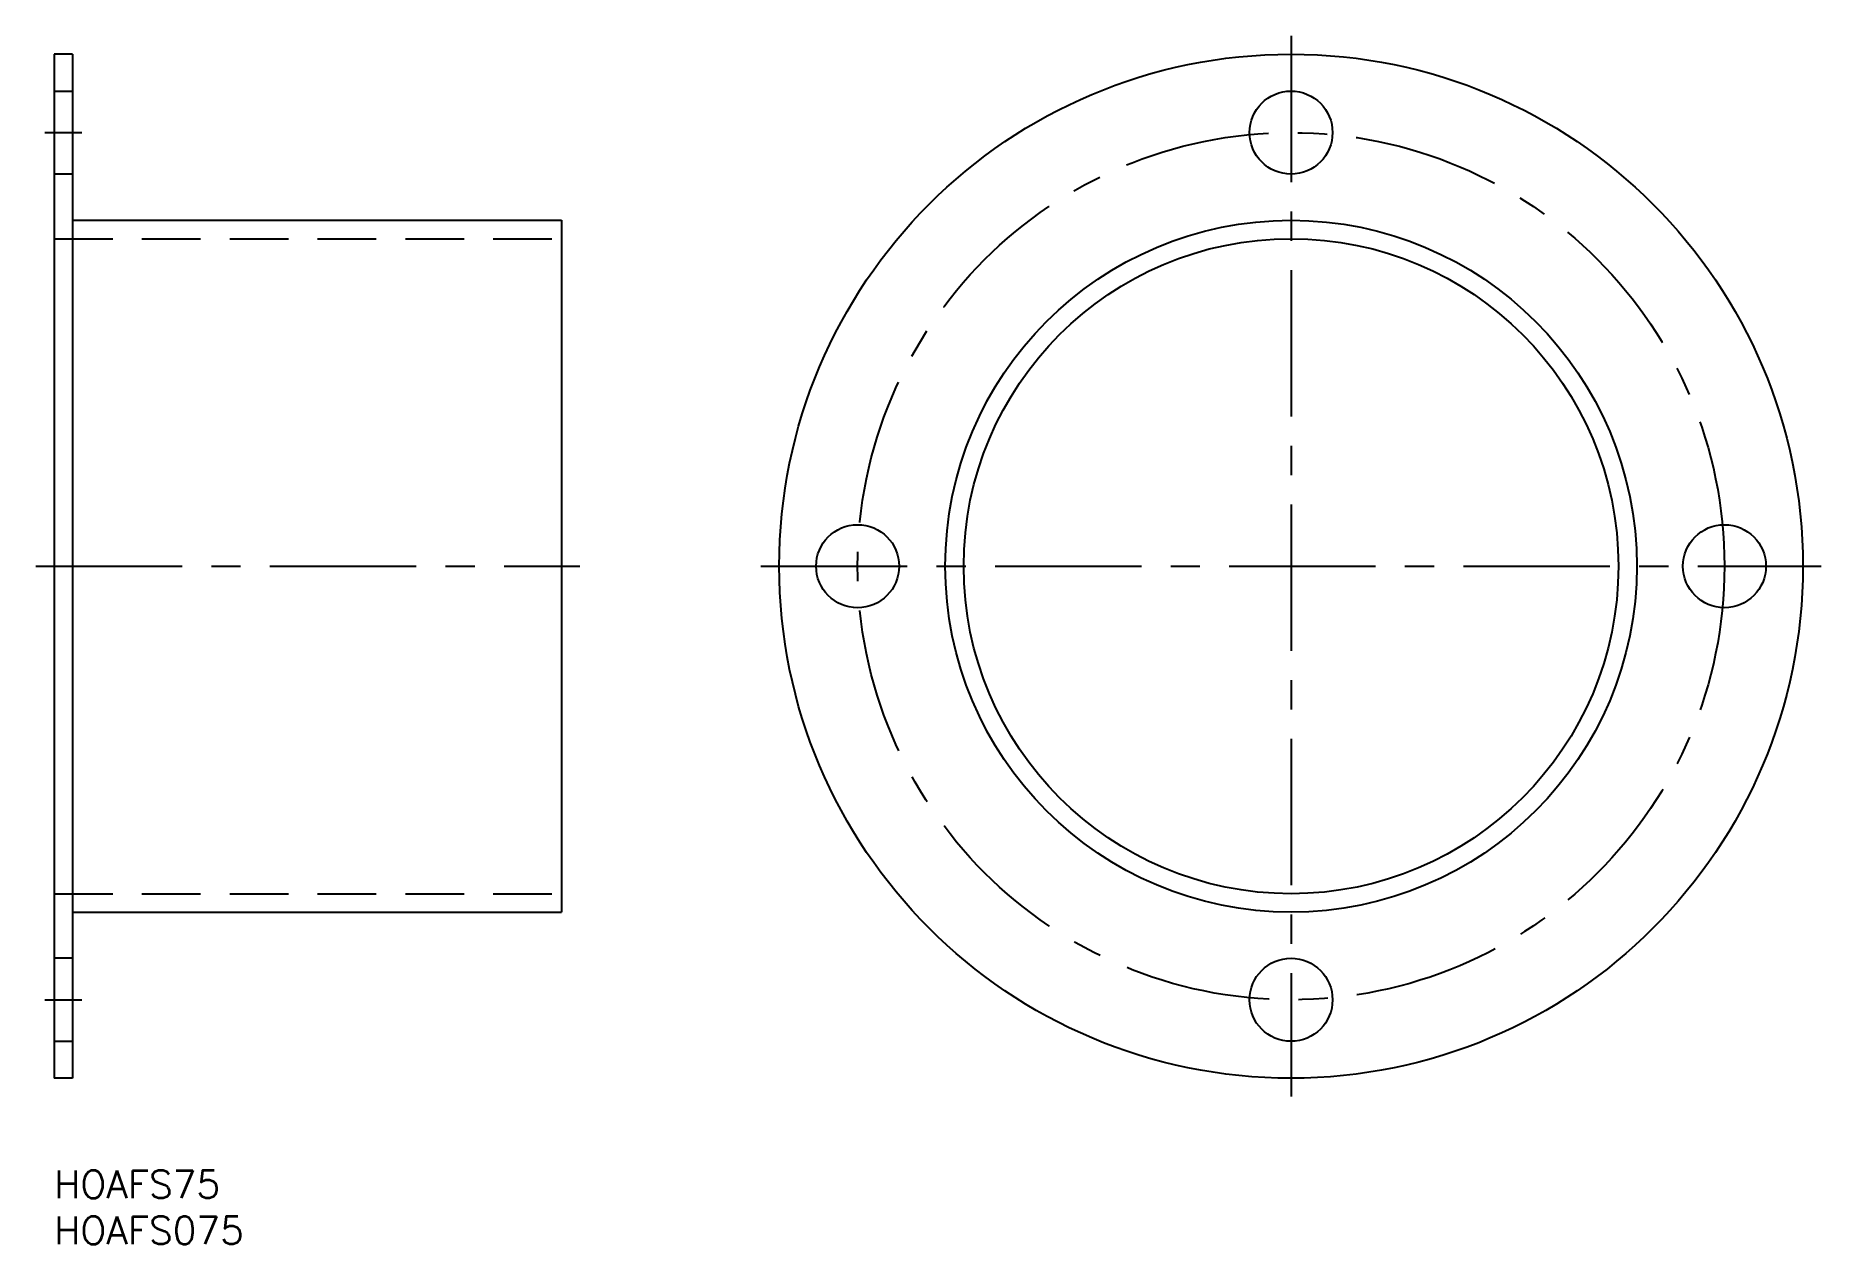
# Model space of a CAD drawing. Extents: x -2 to 192, y -8 to 123.
import ezdxf

# ---------------------------------------------------------------- set-up
doc = ezdxf.new("R2010")
doc.units = 0
doc.header["$LTSCALE"] = 0.5
doc.linetypes.add('CENTER', pattern=[50.8, 31.75, -6.35, 6.35, -6.35])
doc.linetypes.add('DASHED', pattern=[19.05, 12.7, -6.35])
for name, color, linetype in [('MSM_CENTER', 1, 'CENTER'), ('MSM_CONTINUOUS', 7, 'CONTINUOUS'), ('MSM_DASHED', 4, 'DASHED'), ('MSM_PART_NUMBER', 7, 'CONTINUOUS')]:
    doc.layers.add(name, color=color, linetype=linetype)
doc.styles.get("Standard").update_dxf_attribs({"font": 'txt.shx', "height": 3, "bigfont": 'bigfont.shx'})

# ---------------------------------------------------------------- blocks, each defined once
blk = doc.blocks.new('*U2')
at = {"layer": 'MSM_PART_NUMBER'}
blk.add_text('HOAFS75', height=3, dxfattribs=at).set_placement((0, -3))
blk = doc.blocks.new('*U3')
at = {"layer": 'MSM_PART_NUMBER'}
blk.add_text('HOAFS075', height=3, dxfattribs=at).set_placement((0, -8))

msp = doc.modelspace()

# ---------------------------------------------------------------- linework, layer by layer
at = {"layer": 'MSM_CENTER'}
for p, q in [((134.13, 123), (134.13, 8)), ((-1, 112.5), (3, 112.5)), ((-2, 65.5), (57, 65.5)), ((76.63, 65.5), (191.63, 65.5)), ((-1, 18.5), (3, 18.5))]:
    msp.add_line(p, q, dxfattribs=at)
msp.add_circle((134.13, 65.5), 47, dxfattribs=at)
at = {"layer": 'MSM_CONTINUOUS'}
for p, q in [((2, 121), (0, 121)), ((0, 121), (0, 10)), ((2, 121), (2, 10)), ((2, 103), (55, 103)), ((55, 103), (55, 28)), ((2, 28), (55, 28)), ((2, 10), (0, 10))]:
    msp.add_line(p, q, dxfattribs=at)
for centre, radius in [((134.13, 65.5), 55.5), ((134.13, 112.5), 4.5), ((134.13, 65.5), 37.5), ((134.13, 65.5), 35.5), ((87.13, 65.5), 4.5), ((181.13, 65.5), 4.5), ((134.13, 18.5), 4.5)]:
    msp.add_circle(centre, radius, dxfattribs=at)
at = {"layer": 'MSM_DASHED'}
for p, q in [((0, 117), (2, 117)), ((2, 108), (0, 108)), ((0, 101), (55, 101)), ((0, 30), (55, 30)), ((2, 23), (0, 23)), ((0, 14), (2, 14))]:
    msp.add_line(p, q, dxfattribs=at)

# ---------------------------------------------------------------- block references
at = {"layer": 'MSM_CONTINUOUS'}
for name in ['*U2', '*U3']:
    msp.add_blockref(name, (0, 0), dxfattribs=at)

doc.saveas('drawing.dxf')
